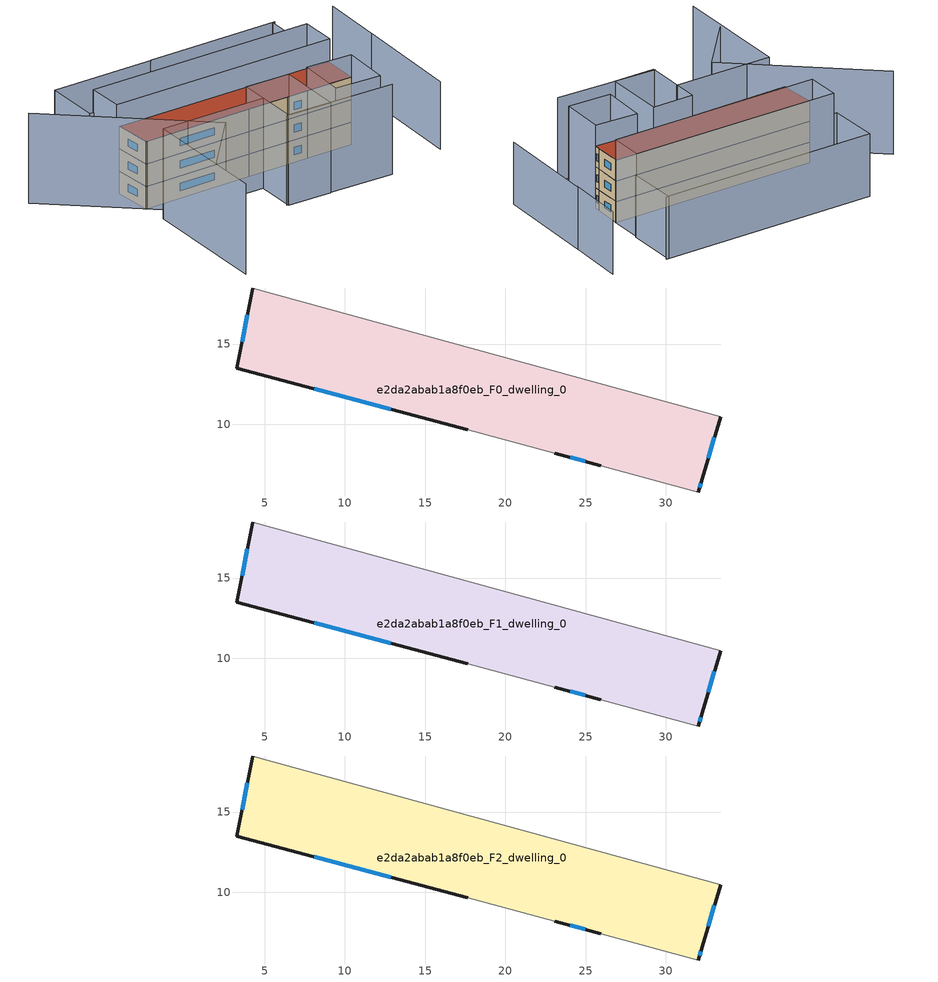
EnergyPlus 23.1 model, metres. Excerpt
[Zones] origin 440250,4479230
e2da2abab1a8f0eb_F0_dwelling_0
 floor ground (EU_floor_Construction): 33.41,10.48 32.27,6.6 32.02,5.78 25.93,7.43 23.09,8.21 17.68,9.67 3.28,13.48 4.26,18.49 z0
 wall outside (EU_wall_Construction): 4.26,18.49 3.28,13.48 17.68,9.67 / 32.02,5.78 32.27,6.6 33.41,10.48 / 23.09,8.21 25.93,7.43 z0:3
 wall adiabatic (EU_wall_Construction): 33.41,10.48 4.26,18.49 / 25.93,7.43 32.02,5.78 / 17.68,9.67 23.09,8.21 z0:3
 window (EU_Window_Construction): 3.93,16.82 3.61,15.16 / 32.65,7.9 33.03,9.18 / 32.1,6.06 32.19,6.33 / 24.04,7.95 24.98,7.69 / 8.1,12.21 12.87,10.95 z1:2
e2da2abab1a8f0eb_F1_dwelling_0
 floor to e2da2abab1a8f0eb_F0_dwelling_0 (EU_floor_Construction): 33.41,10.48 32.27,6.6 32.02,5.78 25.93,7.43 23.09,8.21 17.68,9.67 3.28,13.48 4.26,18.49 z3
 wall outside (EU_wall_Construction): 4.26,18.49 3.28,13.48 17.68,9.67 / 32.02,5.78 32.27,6.6 33.41,10.48 / 23.09,8.21 25.93,7.43 z3:6
 wall adiabatic (EU_wall_Construction): 33.41,10.48 4.26,18.49 / 25.93,7.43 32.02,5.78 / 17.68,9.67 23.09,8.21 z3:6
 window (EU_Window_Construction): 3.93,16.82 3.61,15.16 / 32.65,7.9 33.03,9.18 / 32.1,6.06 32.19,6.33 / 24.04,7.95 24.98,7.69 / 8.1,12.21 12.87,10.95 z4:5
e2da2abab1a8f0eb_F2_dwelling_0
 floor to e2da2abab1a8f0eb_F1_dwelling_0 (EU_floor_Construction): 33.41,10.48 32.27,6.6 32.02,5.78 25.93,7.43 23.09,8.21 17.68,9.67 3.28,13.48 4.26,18.49 z6
 wall outside (EU_wall_Construction): 4.26,18.49 3.28,13.48 17.68,9.67 / 32.02,5.78 32.27,6.6 33.41,10.48 / 23.09,8.21 25.93,7.43 z6:9
 wall adiabatic (EU_wall_Construction): 33.41,10.48 4.26,18.49 / 25.93,7.43 32.02,5.78 / 17.68,9.67 23.09,8.21 z6:9
 window (EU_Window_Construction): 3.93,16.82 3.61,15.16 / 32.65,7.9 33.03,9.18 / 32.1,6.06 32.19,6.33 / 24.04,7.95 24.98,7.69 / 8.1,12.21 12.87,10.95 z7:8
 roof outside (EU_roof_Construction): 32.02,5.78 32.27,6.6 33.41,10.48 4.26,18.49 3.28,13.48 17.68,9.67 23.09,8.21 25.93,7.43 z9
shading: 37.94,-3.02 42.48,11.63 / 42.37,11.42 44.92,19.6 / 37.27,22.16 20.01,26.86 / 6.57,30.53 36.96,22.24 / 36.96,22.24 35.01,15.08 / 35.01,15.08 4.61,23.37 / 4.61,23.37 6.57,30.53 z0:9; 14.86,1.4 29.19,-2.99 / -2.16,-6.63 2.66,10.34 / 2.66,10.34 16.51,6.4 / -4.57,25.12 8.61,5.59 / 8.61,5.59 0.12,-0.14 / 30.03,-0.41 24.04,1.52 / 24.04,1.52 26.02,7.71 / 26.02,7.71 32.02,5.78 / 32.02,5.78 30.03,-0.41 / 20.77,-0.47 14.97,1.19 / 14.97,1.19 17.44,9.82 / 17.44,9.82 23.23,8.17 / 23.23,8.17 20.77,-0.47 / 5.16,23.29 34.82,15.13 / 34.82,15.13 33.53,10.44 / 33.53,10.44 3.87,18.6 / 3.87,18.6 5.16,23.29 z0:12
[Building]
EU S2 Campaign: North Axis=0; Terrain=City; Solar Distribution=FullExterior
[Site:Location]
Madrid: Latitude=40.5; Longitude=-3.5; Time Zone=1; Elevation=609
[SizingPeriod:WeatherFileDays]
AnnualSizingPeriod: Begin Month=1; Begin Day of Month=1; End Month=12; End Day of Month=31; Day of Week for Start Day=Monday; Use Weather File Daylight Saving Period=No; Use Weather File Rain and Snow Indicators=No
[MATERIAL]
EU_InternalMass_Material: Roughness=MediumRough; Thickness=0.1; Conductivity=1; Density=1800; Specific Heat=900; Thermal Absorptance=0.9; Solar Absorptance=0.7; Visible Absorptance=0.7
[MATERIAL:NOMASS] Roughness=MediumRough; Thermal Absorptance=0.9; Solar Absorptance=0.7; Visible Absorptance=0.7
Name | Thermal Resistance
EU_wall_NoMass | 0.459673
EU_roof_NoMass | 0.495815
EU_floor_NoMass | 0.788942
[WINDOWMATERIAL:SIMPLEGLAZINGSYSTEM]
EU_Window_SimpleGlazing: UFactor=4.26103; Solar Heat Gain Coefficient=0.85; Visible Transmittance=0.85
[CONSTRUCTION]
EU_wall_Construction: EU_wall_NoMass
EU_roof_Construction: EU_roof_NoMass
EU_floor_Construction: EU_floor_NoMass
EU_Window_Construction: EU_Window_SimpleGlazing
EU_InternalMass_Construction: EU_InternalMass_Material
[ZONE] Type=1; Multiplier=1; Ceiling Height=autocalculate; Floor Area=autocalculate; Part of Total Floor Area=Yes
Name | Volume
e2da2abab1a8f0eb_F0_dwelling_0 | 447.352
e2da2abab1a8f0eb_F1_dwelling_0; e2da2abab1a8f0eb_F2_dwelling_0 | 447.353
[INTERNALMASS] Construction=EU_InternalMass_Construction; Surface Area=149.117
Name | Zone or ZoneList
e2da2abab1a8f0eb_F0_dwelling_0_EU_InternalMass | e2da2abab1a8f0eb_F0_dwelling_0
e2da2abab1a8f0eb_F1_dwelling_0_EU_InternalMass | e2da2abab1a8f0eb_F1_dwelling_0
e2da2abab1a8f0eb_F2_dwelling_0_EU_InternalMass | e2da2abab1a8f0eb_F2_dwelling_0
[OTHEREQUIPMENT] Fuel Type=Electricity; Design Level Calculation Method=Watts/Area; Power per Zone Floor Area=1; Fraction Latent=0; Fraction Radiant=0; Fraction Lost=0; Carbon Dioxide Generation Rate=0; EndUse Subcategory=EU_Step8_InternalGains
Name | Zone or ZoneList or Space or SpaceList | Schedule
EU_Step8_InternalGain_e2da2abab1a8f0eb_F0_dwelling_0_f000 | e2da2abab1a8f0eb_F0_dwelling_0 | EU_Step8_GainSchedule_e2da2abab1a8f0eb_F0_dwelling_0_f000
EU_Step8_InternalGain_e2da2abab1a8f0eb_F1_dwelling_0_f000 | e2da2abab1a8f0eb_F1_dwelling_0 | EU_Step8_GainSchedule_e2da2abab1a8f0eb_F1_dwelling_0_f000
EU_Step8_InternalGain_e2da2abab1a8f0eb_F2_dwelling_0_f000 | e2da2abab1a8f0eb_F2_dwelling_0 | EU_Step8_GainSchedule_e2da2abab1a8f0eb_F2_dwelling_0_f000
[ZONEVENTILATION:DESIGNFLOWRATE] Schedule=EU_AlwaysOn; Design Flow Rate Calculation Method=AirChanges/Hour; Air Changes per Hour=0.719161; Ventilation Type=Natural; Fan Pressure Rise=0; Fan Total Efficiency=1; Constant Term Coefficient=1; Temperature Term Coefficient=0; Velocity Term Coefficient=0; Velocity Squared Term Coefficient=0; Minimum Indoor Temperature=-100; Maximum Indoor Temperature=100; Delta Temperature=-100; Minimum Outdoor Temperature=-100; Maximum Outdoor Temperature=100; Maximum Wind Speed=40
Name | Zone or ZoneList or Space or SpaceList
EU_ConstantAir_e2da2abab1a8f0eb_F0_dwelling_0 | e2da2abab1a8f0eb_F0_dwelling_0
EU_ConstantAir_e2da2abab1a8f0eb_F1_dwelling_0 | e2da2abab1a8f0eb_F1_dwelling_0
EU_ConstantAir_e2da2abab1a8f0eb_F2_dwelling_0 | e2da2abab1a8f0eb_F2_dwelling_0
[HVACTEMPLATE:THERMOSTAT] Constant Heating Setpoint=20; Constant Cooling Setpoint=50
EU_HeatOnly_e2da2abab1a8f0eb_F0_dwelling_0; EU_HeatOnly_e2da2abab1a8f0eb_F1_dwelling_0; EU_HeatOnly_e2da2abab1a8f0eb_F2_dwelling_0
[HVACTEMPLATE:ZONE:IDEALLOADSAIRSYSTEM] System Availability Schedule=EU_AlwaysOn; Maximum Heating Supply Air Temperature=50; Minimum Cooling Supply Air Temperature=13; Maximum Heating Supply Air Humidity Ratio=0.0156; Minimum Cooling Supply Air Humidity Ratio=0.0077; Heating Limit=NoLimit; Cooling Limit=NoLimit; Heating Availability Schedule=EU_AlwaysOn; Cooling Availability Schedule=EU_CoolingOff; Dehumidification Control Type=ConstantSensibleHeatRatio; Cooling Sensible Heat Ratio=0.7; Dehumidification Setpoint=60; Humidification Control Type=None; Humidification Setpoint=30; Outdoor Air Method=None; Outdoor Air Flow Rate per Person=0.00944; Outdoor Air Flow Rate per Zone Floor Area=0; Outdoor Air Flow Rate per Zone=0; Demand Controlled Ventilation Type=None; Outdoor Air Economizer Type=NoEconomizer; Heat Recovery Type=None; Sensible Heat Recovery Effectiveness=0.7; Latent Heat Recovery Effectiveness=0.65
Name | Template Thermostat
e2da2abab1a8f0eb_F0_dwelling_0 | EU_HeatOnly_e2da2abab1a8f0eb_F0_dwelling_0
e2da2abab1a8f0eb_F1_dwelling_0 | EU_HeatOnly_e2da2abab1a8f0eb_F1_dwelling_0
e2da2abab1a8f0eb_F2_dwelling_0 | EU_HeatOnly_e2da2abab1a8f0eb_F2_dwelling_0
[SIZING:ZONE] Zone Cooling Design Supply Air Temperature Input Method=SupplyAirTemperature; Zone Cooling Design Supply Air Temperature=13; Zone Heating Design Supply Air Temperature Input Method=SupplyAirTemperature; Zone Heating Design Supply Air Temperature=50; Zone Cooling Design Supply Air Humidity Ratio=0.008; Zone Heating Design Supply Air Humidity Ratio=0.008; Cooling Design Air Flow Method=DesignDay; Cooling Design Air Flow Rate=0; Cooling Minimum Air Flow per Zone Floor Area=0.000762; Cooling Minimum Air Flow=0; Cooling Minimum Air Flow Fraction=0.2; Heating Design Air Flow Method=DesignDay; Heating Design Air Flow Rate=0; Heating Maximum Air Flow per Zone Floor Area=0.002032; Heating Maximum Air Flow=0.141576; Heating Maximum Air Flow Fraction=0.3; Account for Dedicated Outdoor Air System=No; Dedicated Outdoor Air System Control Strategy=NeutralSupplyAir; Dedicated Outdoor Air Low Setpoint Temperature for Design=autosize; Dedicated Outdoor Air High Setpoint Temperature for Design=autosize; Zone Load Sizing Method=Sensible Load Only No Latent Load; Zone Latent Cooling Design Supply Air Humidity Ratio Input Method=HumidityRatioDifference; Zone Cooling Design Supply Air Humidity Ratio Difference=0.005; Zone Latent Heating Design Supply Air Humidity Ratio Input Method=HumidityRatioDifference; Zone Humidification Design Supply Air Humidity Ratio Difference=0.005
e2da2abab1a8f0eb_F0_dwelling_0; e2da2abab1a8f0eb_F1_dwelling_0; e2da2abab1a8f0eb_F2_dwelling_0
[SCHEDULE:CONSTANT]
Name | Hourly Value
EU_AlwaysOn | 1
EU_CoolingOff | 0
[SCHEDULE:FILE] Column Number=1; Rows to Skip at Top=0; Number of Hours of Data=8760; Column Separator=Comma; Interpolate to Timestep=No; Minutes per Item=60; Adjust Schedule for Daylight Savings=Yes
Name | File
EU_Step8_GainSchedule_e2da2abab1a8f0eb_F0_dwelling_0_f000 | ../../schedules/e2da2abab1a8f0eb/e2da2abab1a8f0eb_F0_dwelling_0_f000_gain.csv
EU_Step8_GainSchedule_e2da2abab1a8f0eb_F1_dwelling_0_f000 | ../../schedules/e2da2abab1a8f0eb/e2da2abab1a8f0eb_F1_dwelling_0_f000_gain.csv
EU_Step8_GainSchedule_e2da2abab1a8f0eb_F2_dwelling_0_f000 | ../../schedules/e2da2abab1a8f0eb/e2da2abab1a8f0eb_F2_dwelling_0_f000_gain.csv
